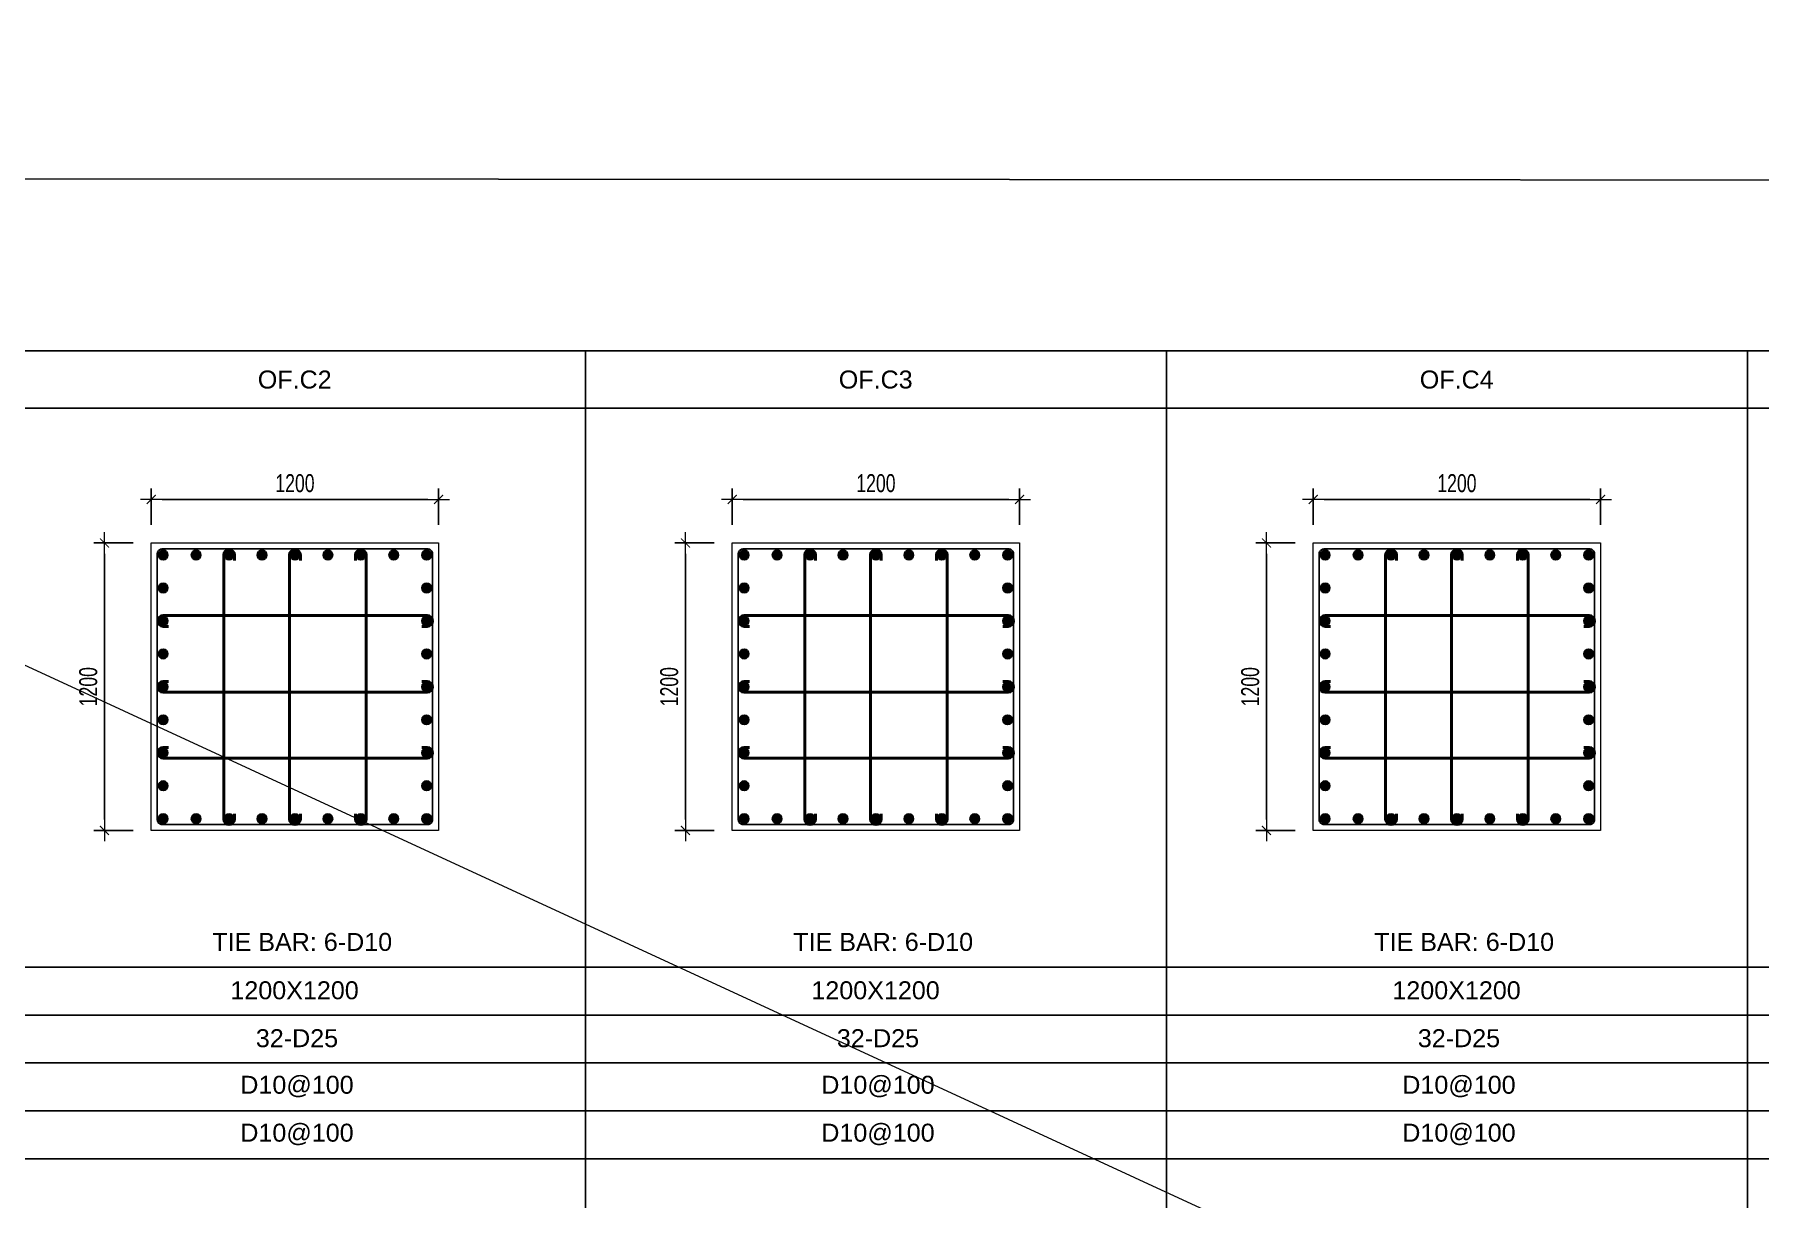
# Model space of a CAD drawing. Header units: millimetres. Extents: x 49323 to 406889, y -6102 to 181761.
# Drawn here: x 308382 to 315586, y 98666 to 103525 of the extents above; entities that cross this region are included whole.
import ezdxf
from ezdxf.enums import TextEntityAlignment as Align

# ---------------------------------------------------------------- set-up
doc = ezdxf.new("R2010")
doc.units = ezdxf.units.MM
doc.linetypes.add('CENTER2', pattern=[1.125, 0.75, -0.125, 0.125, -0.125])
doc.layers.get('Defpoints').update_dxf_attribs({"color": 151, "lineweight": 9})
for name, color, linetype in [('2', 2, 'Continuous'), ('A-ANNO-LEAD', 4, 'Continuous'), ('CEN', 1, 'CENTER2'), ('STL', 3, 'Continuous'), ('TIT1', 3, 'Continuous')]:
    doc.layers.add(name, color=color, linetype=linetype)
for name, color, linetype, lineweight in [('NDC_S_CONTINUOUS', 3, 'Continuous', 20), ('NDC_S_DIM', 1, 'Continuous', 15), ('NDC_S_STIRRUP', 4, 'Continuous', 40)]:
    doc.layers.add(name, color=color, linetype=linetype, lineweight=lineweight)
doc.styles.add('NDC_ARIAL', font='arial.ttf', dxfattribs={"width": 0.85})
doc.styles.add('NDC_DIM', font='', dxfattribs={"width": 0.75})
doc.styles.get('NDC_DIM').set_extended_font_data('Dotum')
doc.dimstyles.new('NDC_dim_30', dxfattribs={"dimscale": 30, "dimtxt": 2.5, "dimasz": 1.5, "dimexe": 1.5, "dimexo": 2.5, "dimgap": 1, "dimtad": 1, "dimdec": 0, "dimzin": 0, "dimdsep": 46, "dimtxsty": 'NDC_DIM', "dimblk": 'DIMMARK', "dimcen": 0.09, "dimdle": 1.2, "dimclrd": 1, "dimclre": 1, "dimclrt": 3, "dimadec": 0, "dimazin": 0, "dimtfac": 1, "dimtdec": 0, "dimtix": 1, "dimtofl": 0, "dimtmove": 0, "dimatfit": 3, "dimfxl": 8, "dimfxlon": 1, "dimtolj": 1, "dimtzin": 0, "dimarcsym": 0})

# ---------------------------------------------------------------- blocks, each defined once
blk = doc.blocks.new('DIMMARK')
at = {"layer": 'NDC_S_DIM', "color": 1}
blk.add_line((-1.5, 0), (1, 0), dxfattribs=at)
at = {"layer": 'NDC_S_DIM', "color": 2, "const_width": 0.1}
blk.add_lwpolyline([(-0.42, -0.42), (0.42, 0.42)], dxfattribs=at)
blk = doc.blocks.new('*D824')
at = {"layer": 'Defpoints', "color": 0, "ltscale": 40, "transparency": 16777216}
for p in [(310070.1, 101583.9), (308870.1, 101402.3), (310070.1, 101402.3)]:
    blk.add_point(p, dxfattribs=at)
at = {"layer": 'NDC_S_DIM', "color": 1, "lineweight": -2, "ltscale": 40, "transparency": 16777216}
for p, q in [((308870.1, 101477.3), (308870.1, 101628.9)), ((308915.1, 101583.9), (310025.1, 101583.9)), ((310070.1, 101477.3), (310070.1, 101628.9))]:
    blk.add_line(p, q, dxfattribs=at)
at = {"layer": 'NDC_S_DIM', "color": 1, "lineweight": -2, "ltscale": 40, "transparency": 16777216, "xscale": 45, "yscale": 45, "zscale": 45, "rotation": 180}
blk.add_blockref('DIMMARK', (308870.1, 101583.9), dxfattribs=at)
at = {"layer": 'NDC_S_DIM', "color": 1, "lineweight": -2, "ltscale": 40, "transparency": 16777216, "xscale": 45, "yscale": 45, "zscale": 45}
blk.add_blockref('DIMMARK', (310070.1, 101583.9), dxfattribs=at)
at = {"layer": 'NDC_S_DIM', "color": 3, "ltscale": 40, "transparency": 16777216, "insert": (309470.1, 101651.4), "char_height": 75, "attachment_point": 5, "style": 'NDC_DIM'}
blk.add_mtext('\\A1;1200', dxfattribs=at)
blk = doc.blocks.new('*D825')
at = {"layer": 'Defpoints', "color": 0, "ltscale": 40, "transparency": 16777216}
for p in [(308870.1, 101402.3), (308674.7, 100202.3), (308870.1, 100202.3)]:
    blk.add_point(p, dxfattribs=at)
at = {"layer": 'NDC_S_DIM', "color": 1, "lineweight": -2, "ltscale": 40, "transparency": 16777216}
for p, q in [((308795.1, 101402.3), (308629.7, 101402.3)), ((308674.7, 101357.3), (308674.7, 100247.3)), ((308795.1, 100202.3), (308629.7, 100202.3))]:
    blk.add_line(p, q, dxfattribs=at)
at = {"layer": 'NDC_S_DIM', "color": 1, "lineweight": -2, "ltscale": 40, "transparency": 16777216, "xscale": 45, "yscale": 45, "zscale": 45}
for p, rotation in [((308674.7, 101402.3), 90), ((308674.7, 100202.3), 270)]:
    blk.add_blockref('DIMMARK', p, dxfattribs=dict(at, rotation=rotation))
at = {"layer": 'NDC_S_DIM', "color": 3, "ltscale": 40, "transparency": 16777216, "insert": (308607.2, 100802.3), "char_height": 75, "attachment_point": 5, "rotation": 90, "style": 'NDC_DIM'}
blk.add_mtext('\\A1;1200', dxfattribs=at)
blk = doc.blocks.new('8')
at = {"layer": '2'}
blk.add_hatch(color=256, dxfattribs=at).paths.add_polyline_path([(20, 0, 0.386127), (1.9, 19.9), (-1.9, 19.9, 0.386127), (-20, 0, 1)])
blk.add_circle((0, 0), 20, dxfattribs=at)
blk = doc.blocks.new('5')
at = {"layer": 'CEN', "rotation": 180}
blk.add_blockref('8', (0, 0), dxfattribs=at)
blk = doc.blocks.new('*U823')
at = {"layer": 'STL', "xscale": -1, "rotation": 270}
blk.add_blockref('5', (0, 0), dxfattribs=at)
blk = doc.blocks.new('*U817')
at = {"layer": 'NDC_S_DIM', "color": 0, "linetype": 'ByBlock', "lineweight": -2, "transparency": 16777216}
for p in [(306393.8, 95024.2), (306531.3, 95024.2), (306668.9, 95024.2), (306806.4, 95024.2), (306944, 95024.2), (307081.5, 95024.2), (307219.1, 95024.2), (307356.7, 95024.2), (307494.2, 95024.2)]:
    blk.add_blockref('*U823', p, dxfattribs=at)
blk = doc.blocks.new('*U819')
at = {"layer": 'STL', "xscale": -1, "rotation": 270}
blk.add_blockref('5', (0, 0), dxfattribs=at)
blk = doc.blocks.new('*U818')
at = {"layer": 'NDC_S_DIM', "color": 0, "linetype": 'ByBlock', "lineweight": -2, "transparency": 16777216}
for p in [(306393.8, 95024.2), (306531.3, 95024.2), (306668.9, 95024.2), (306806.4, 95024.2), (306944, 95024.2), (307081.5, 95024.2), (307219.1, 95024.2), (307356.7, 95024.2), (307494.2, 95024.2)]:
    blk.add_blockref('*U819', p, dxfattribs=at)
blk = doc.blocks.new('*U821')
at = {"layer": 'STL', "xscale": -1, "rotation": 270}
blk.add_blockref('5', (0, 0), dxfattribs=at)
blk = doc.blocks.new('*U820')
at = {"layer": 'NDC_S_DIM', "color": 0, "linetype": 'ByBlock', "lineweight": -2, "transparency": 16777216}
for p in [(306393.8, 95024.2), (306531.3, 95024.2), (306668.9, 95024.2), (306806.4, 95024.2), (306944, 95024.2), (307081.5, 95024.2), (307219.1, 95024.2), (307356.7, 95024.2), (307494.2, 95024.2)]:
    blk.add_blockref('*U821', p, dxfattribs=at)
blk = doc.blocks.new('*U816')
at = {"layer": 'STL', "xscale": -1, "rotation": 270}
blk.add_blockref('5', (0, 0), dxfattribs=at)
blk = doc.blocks.new('*U822')
at = {"layer": 'NDC_S_DIM', "color": 0, "linetype": 'ByBlock', "lineweight": -2, "transparency": 16777216}
for p in [(306393.8, 95024.2), (306531.3, 95024.2), (306668.9, 95024.2), (306806.4, 95024.2), (306944, 95024.2), (307081.5, 95024.2), (307219.1, 95024.2), (307356.7, 95024.2), (307494.2, 95024.2)]:
    blk.add_blockref('*U816', p, dxfattribs=at)
blk = doc.blocks.new('*D926')
at = {"layer": 'Defpoints', "color": 0, "ltscale": 40, "transparency": 16777216}
for p in [(312496.2, 101583.9), (311296.2, 101402.3), (312496.2, 101402.3)]:
    blk.add_point(p, dxfattribs=at)
at = {"layer": 'NDC_S_DIM', "color": 1, "lineweight": -2, "ltscale": 40, "transparency": 16777216}
for p, q in [((311296.2, 101477.3), (311296.2, 101628.9)), ((311341.2, 101583.9), (312451.2, 101583.9)), ((312496.2, 101477.3), (312496.2, 101628.9))]:
    blk.add_line(p, q, dxfattribs=at)
at = {"layer": 'NDC_S_DIM', "color": 1, "lineweight": -2, "ltscale": 40, "transparency": 16777216, "xscale": 45, "yscale": 45, "zscale": 45, "rotation": 180}
blk.add_blockref('DIMMARK', (311296.2, 101583.9), dxfattribs=at)
at = {"layer": 'NDC_S_DIM', "color": 1, "lineweight": -2, "ltscale": 40, "transparency": 16777216, "xscale": 45, "yscale": 45, "zscale": 45}
blk.add_blockref('DIMMARK', (312496.2, 101583.9), dxfattribs=at)
at = {"layer": 'NDC_S_DIM', "color": 3, "ltscale": 40, "transparency": 16777216, "insert": (311896.2, 101651.4), "char_height": 75, "attachment_point": 5, "style": 'NDC_DIM'}
blk.add_mtext('\\A1;1200', dxfattribs=at)
blk = doc.blocks.new('*D927')
at = {"layer": 'Defpoints', "color": 0, "ltscale": 40, "transparency": 16777216}
for p in [(311296.2, 101402.3), (311100.8, 100202.3), (311296.2, 100202.3)]:
    blk.add_point(p, dxfattribs=at)
at = {"layer": 'NDC_S_DIM', "color": 1, "lineweight": -2, "ltscale": 40, "transparency": 16777216}
for p, q in [((311221.2, 101402.3), (311055.8, 101402.3)), ((311100.8, 101357.3), (311100.8, 100247.3)), ((311221.2, 100202.3), (311055.8, 100202.3))]:
    blk.add_line(p, q, dxfattribs=at)
at = {"layer": 'NDC_S_DIM', "color": 1, "lineweight": -2, "ltscale": 40, "transparency": 16777216, "xscale": 45, "yscale": 45, "zscale": 45}
for p, rotation in [((311100.8, 101402.3), 90), ((311100.8, 100202.3), 270)]:
    blk.add_blockref('DIMMARK', p, dxfattribs=dict(at, rotation=rotation))
at = {"layer": 'NDC_S_DIM', "color": 3, "ltscale": 40, "transparency": 16777216, "insert": (311033.3, 100802.3), "char_height": 75, "attachment_point": 5, "rotation": 90, "style": 'NDC_DIM'}
blk.add_mtext('\\A1;1200', dxfattribs=at)
blk = doc.blocks.new('*U897')
at = {"layer": 'STL', "xscale": -1, "rotation": 270}
blk.add_blockref('5', (0, 0), dxfattribs=at)
blk = doc.blocks.new('*U891')
at = {"layer": 'NDC_S_DIM', "color": 0, "linetype": 'ByBlock', "lineweight": -2, "transparency": 16777216}
for p in [(306393.8, 95024.2), (306531.3, 95024.2), (306668.9, 95024.2), (306806.4, 95024.2), (306944, 95024.2), (307081.5, 95024.2), (307219.1, 95024.2), (307356.7, 95024.2), (307494.2, 95024.2)]:
    blk.add_blockref('*U897', p, dxfattribs=at)
blk = doc.blocks.new('*U893')
at = {"layer": 'STL', "xscale": -1, "rotation": 270}
blk.add_blockref('5', (0, 0), dxfattribs=at)
blk = doc.blocks.new('*U892')
at = {"layer": 'NDC_S_DIM', "color": 0, "linetype": 'ByBlock', "lineweight": -2, "transparency": 16777216}
for p in [(306393.8, 95024.2), (306531.3, 95024.2), (306668.9, 95024.2), (306806.4, 95024.2), (306944, 95024.2), (307081.5, 95024.2), (307219.1, 95024.2), (307356.7, 95024.2), (307494.2, 95024.2)]:
    blk.add_blockref('*U893', p, dxfattribs=at)
blk = doc.blocks.new('*U895')
at = {"layer": 'STL', "xscale": -1, "rotation": 270}
blk.add_blockref('5', (0, 0), dxfattribs=at)
blk = doc.blocks.new('*U894')
at = {"layer": 'NDC_S_DIM', "color": 0, "linetype": 'ByBlock', "lineweight": -2, "transparency": 16777216}
for p in [(306393.8, 95024.2), (306531.3, 95024.2), (306668.9, 95024.2), (306806.4, 95024.2), (306944, 95024.2), (307081.5, 95024.2), (307219.1, 95024.2), (307356.7, 95024.2), (307494.2, 95024.2)]:
    blk.add_blockref('*U895', p, dxfattribs=at)
blk = doc.blocks.new('*U890')
at = {"layer": 'STL', "xscale": -1, "rotation": 270}
blk.add_blockref('5', (0, 0), dxfattribs=at)
blk = doc.blocks.new('*U896')
at = {"layer": 'NDC_S_DIM', "color": 0, "linetype": 'ByBlock', "lineweight": -2, "transparency": 16777216}
for p in [(306393.8, 95024.2), (306531.3, 95024.2), (306668.9, 95024.2), (306806.4, 95024.2), (306944, 95024.2), (307081.5, 95024.2), (307219.1, 95024.2), (307356.7, 95024.2), (307494.2, 95024.2)]:
    blk.add_blockref('*U890', p, dxfattribs=at)
blk = doc.blocks.new('*D976')
at = {"layer": 'Defpoints', "color": 0, "ltscale": 40, "transparency": 16777216}
for p in [(314922.3, 101583.9), (313722.3, 101402.3), (314922.3, 101402.3)]:
    blk.add_point(p, dxfattribs=at)
at = {"layer": 'NDC_S_DIM', "color": 1, "lineweight": -2, "ltscale": 40, "transparency": 16777216}
for p, q in [((313722.3, 101477.3), (313722.3, 101628.9)), ((313767.3, 101583.9), (314877.3, 101583.9)), ((314922.3, 101477.3), (314922.3, 101628.9))]:
    blk.add_line(p, q, dxfattribs=at)
at = {"layer": 'NDC_S_DIM', "color": 1, "lineweight": -2, "ltscale": 40, "transparency": 16777216, "xscale": 45, "yscale": 45, "zscale": 45, "rotation": 180}
blk.add_blockref('DIMMARK', (313722.3, 101583.9), dxfattribs=at)
at = {"layer": 'NDC_S_DIM', "color": 1, "lineweight": -2, "ltscale": 40, "transparency": 16777216, "xscale": 45, "yscale": 45, "zscale": 45}
blk.add_blockref('DIMMARK', (314922.3, 101583.9), dxfattribs=at)
at = {"layer": 'NDC_S_DIM', "color": 3, "ltscale": 40, "transparency": 16777216, "insert": (314322.3, 101651.4), "char_height": 75, "attachment_point": 5, "style": 'NDC_DIM'}
blk.add_mtext('\\A1;1200', dxfattribs=at)
blk = doc.blocks.new('*D977')
at = {"layer": 'Defpoints', "color": 0, "ltscale": 40, "transparency": 16777216}
for p in [(313722.3, 101402.3), (313526.9, 100202.3), (313722.3, 100202.3)]:
    blk.add_point(p, dxfattribs=at)
at = {"layer": 'NDC_S_DIM', "color": 1, "lineweight": -2, "ltscale": 40, "transparency": 16777216}
for p, q in [((313647.3, 101402.3), (313481.9, 101402.3)), ((313526.9, 101357.3), (313526.9, 100247.3)), ((313647.3, 100202.3), (313481.9, 100202.3))]:
    blk.add_line(p, q, dxfattribs=at)
at = {"layer": 'NDC_S_DIM', "color": 1, "lineweight": -2, "ltscale": 40, "transparency": 16777216, "xscale": 45, "yscale": 45, "zscale": 45}
for p, rotation in [((313526.9, 101402.3), 90), ((313526.9, 100202.3), 270)]:
    blk.add_blockref('DIMMARK', p, dxfattribs=dict(at, rotation=rotation))
at = {"layer": 'NDC_S_DIM', "color": 3, "ltscale": 40, "transparency": 16777216, "insert": (313459.4, 100802.3), "char_height": 75, "attachment_point": 5, "rotation": 90, "style": 'NDC_DIM'}
blk.add_mtext('\\A1;1200', dxfattribs=at)
blk = doc.blocks.new('*U947')
at = {"layer": 'STL', "xscale": -1, "rotation": 270}
blk.add_blockref('5', (0, 0), dxfattribs=at)
blk = doc.blocks.new('*U941')
at = {"layer": 'NDC_S_DIM', "color": 0, "linetype": 'ByBlock', "lineweight": -2, "transparency": 16777216}
for p in [(306393.8, 95024.2), (306531.3, 95024.2), (306668.9, 95024.2), (306806.4, 95024.2), (306944, 95024.2), (307081.5, 95024.2), (307219.1, 95024.2), (307356.7, 95024.2), (307494.2, 95024.2)]:
    blk.add_blockref('*U947', p, dxfattribs=at)
blk = doc.blocks.new('*U943')
at = {"layer": 'STL', "xscale": -1, "rotation": 270}
blk.add_blockref('5', (0, 0), dxfattribs=at)
blk = doc.blocks.new('*U942')
at = {"layer": 'NDC_S_DIM', "color": 0, "linetype": 'ByBlock', "lineweight": -2, "transparency": 16777216}
for p in [(306393.8, 95024.2), (306531.3, 95024.2), (306668.9, 95024.2), (306806.4, 95024.2), (306944, 95024.2), (307081.5, 95024.2), (307219.1, 95024.2), (307356.7, 95024.2), (307494.2, 95024.2)]:
    blk.add_blockref('*U943', p, dxfattribs=at)
blk = doc.blocks.new('*U945')
at = {"layer": 'STL', "xscale": -1, "rotation": 270}
blk.add_blockref('5', (0, 0), dxfattribs=at)
blk = doc.blocks.new('*U944')
at = {"layer": 'NDC_S_DIM', "color": 0, "linetype": 'ByBlock', "lineweight": -2, "transparency": 16777216}
for p in [(306393.8, 95024.2), (306531.3, 95024.2), (306668.9, 95024.2), (306806.4, 95024.2), (306944, 95024.2), (307081.5, 95024.2), (307219.1, 95024.2), (307356.7, 95024.2), (307494.2, 95024.2)]:
    blk.add_blockref('*U945', p, dxfattribs=at)
blk = doc.blocks.new('*U940')
at = {"layer": 'STL', "xscale": -1, "rotation": 270}
blk.add_blockref('5', (0, 0), dxfattribs=at)
blk = doc.blocks.new('*U946')
at = {"layer": 'NDC_S_DIM', "color": 0, "linetype": 'ByBlock', "lineweight": -2, "transparency": 16777216}
for p in [(306393.8, 95024.2), (306531.3, 95024.2), (306668.9, 95024.2), (306806.4, 95024.2), (306944, 95024.2), (307081.5, 95024.2), (307219.1, 95024.2), (307356.7, 95024.2), (307494.2, 95024.2)]:
    blk.add_blockref('*U940', p, dxfattribs=at)

msp = doc.modelspace()

# ---------------------------------------------------------------- linework, layer by layer
at = {"layer": 'A-ANNO-LEAD'}
msp.add_lwpolyline([(303919.1, 86304.5), (325254.1, 86291.4), (325254.1, 102911.4), (303919.1, 102924.5)], close=True, dxfattribs=at)
at = {"layer": 'Defpoints', "ltscale": 40}
msp.add_line((302635, 103524.5), (380959.6, 67394), dxfattribs=at)
at = {"layer": 'NDC_S_CONTINUOUS', "ltscale": 70}
for points in [[(310070.1, 101402.3), (310070.1, 100202.3), (308870.1, 100202.3), (308870.1, 101402.3), (310070.1, 101402.3)], [(312496.2, 101402.3), (312496.2, 100202.3), (311296.2, 100202.3), (311296.2, 101402.3), (312496.2, 101402.3)], [(314922.3, 101402.3), (314922.3, 100202.3), (313722.3, 100202.3), (313722.3, 101402.3), (314922.3, 101402.3)]]:
    msp.add_lwpolyline(points, dxfattribs=at)
at = {"layer": 'NDC_S_STIRRUP', "lineweight": -2, "ltscale": 1000}
for points in [[(310045.1, 101357.3), (310045.1, 100247.3, -0.414214), (310025.1, 100227.3), (308915.1, 100227.3, -0.414214), (308895.1, 100247.3), (308895.1, 101357.3, -0.414214), (308915.1, 101377.3), (310025.1, 101377.3, -0.414214)], [(312471.2, 101357.3), (312471.2, 100247.3, -0.414214), (312451.2, 100227.3), (311341.2, 100227.3, -0.414214), (311321.2, 100247.3), (311321.2, 101357.3, -0.414214), (311341.2, 101377.3), (312451.2, 101377.3, -0.414214)], [(314897.3, 101357.3), (314897.3, 100247.3, -0.414214), (314877.3, 100227.3), (313767.3, 100227.3, -0.414214), (313747.3, 100247.3), (313747.3, 101357.3, -0.414214), (313767.3, 101377.3), (314877.3, 101377.3, -0.414214)]]:
    msp.add_lwpolyline(points, format="xyb", close=True, dxfattribs=at)
at = {"layer": 'NDC_S_STIRRUP'}
for points in [[(309217.5, 100271.9), (309217.5, 100249.8, -1), (309172.5, 100249.8), (309172.5, 101351.8, -1), (309217.5, 101351.8), (309217.5, 101329.6)], [(309492.6, 100271.9), (309492.6, 100249.8, -1), (309447.6, 100249.8), (309447.6, 101351.8, -1), (309492.6, 101351.8), (309492.6, 101329.6)], [(309722.7, 100271.9), (309722.7, 100249.8, 1), (309767.7, 100249.8), (309767.7, 101351.8, 1), (309722.7, 101351.8), (309722.7, 101329.6)], [(311643.6, 100271.9), (311643.6, 100249.8, -1), (311598.6, 100249.8), (311598.6, 101351.8, -1), (311643.6, 101351.8), (311643.6, 101329.6)], [(311918.7, 100271.9), (311918.7, 100249.8, -1), (311873.7, 100249.8), (311873.7, 101351.8, -1), (311918.7, 101351.8), (311918.7, 101329.6)], [(312148.8, 100271.9), (312148.8, 100249.8, 1), (312193.8, 100249.8), (312193.8, 101351.8, 1), (312148.8, 101351.8), (312148.8, 101329.6)], [(314069.7, 100271.9), (314069.7, 100249.8, -1), (314024.6, 100249.8), (314024.6, 101351.8, -1), (314069.7, 101351.8), (314069.7, 101329.6)], [(314344.8, 100271.9), (314344.8, 100249.8, -1), (314299.8, 100249.8), (314299.8, 101351.8, -1), (314344.8, 101351.8), (314344.8, 101329.6)], [(314574.9, 100271.9), (314574.9, 100249.8, 1), (314619.9, 100249.8), (314619.9, 101351.8, 1), (314574.9, 101351.8), (314574.9, 101329.6)], [(308942, 101054.2), (308919.9, 101054.2, -1), (308919.9, 101099.2), (310021.9, 101099.2, -1), (310021.9, 101054.2), (309999.8, 101054.2)], [(311368.1, 101054.2), (311345.9, 101054.2, -1), (311345.9, 101099.2), (312448, 101099.2, -1), (312448, 101054.2), (312425.9, 101054.2)], [(313794.2, 101054.2), (313772, 101054.2, -1), (313772, 101099.2), (314874.1, 101099.2, -1), (314874.1, 101054.2), (314851.9, 101054.2)], [(308942, 100824.1), (308919.9, 100824.1, 1), (308919.9, 100779), (310021.9, 100779, 1), (310021.9, 100824.1), (309999.8, 100824.1)], [(311368.1, 100824.1), (311345.9, 100824.1, 1), (311345.9, 100779), (312448, 100779, 1), (312448, 100824.1), (312425.9, 100824.1)], [(313794.2, 100824.1), (313772, 100824.1, 1), (313772, 100779), (314874.1, 100779, 1), (314874.1, 100824.1), (314851.9, 100824.1)], [(308942, 100548.9), (308919.9, 100548.9, 1), (308919.9, 100503.9), (310021.9, 100503.9, 1), (310021.9, 100548.9), (309999.8, 100548.9)], [(311368.1, 100548.9), (311345.9, 100548.9, 1), (311345.9, 100503.9), (312448, 100503.9, 1), (312448, 100548.9), (312425.9, 100548.9)], [(313794.2, 100548.9), (313772, 100548.9, 1), (313772, 100503.9), (314874.1, 100503.9, 1), (314874.1, 100548.9), (314851.9, 100548.9)]]:
    msp.add_lwpolyline(points, format="xyb", dxfattribs=at)
at = {"layer": 'TIT1', "color": 2}
msp.add_line((303919.1, 102204.5), (325254.1, 102204.5), dxfattribs=at)
at = {"layer": 'TIT1'}
for p, q in [((310683.1, 102204.5), (310683.1, 86304.5)), ((313109.2, 102204.5), (313109.2, 86304.5)), ((315535.3, 102204.5), (315535.3, 86304.5)), ((303919.1, 101964.5), (325254.1, 101964.5)), ((325254.1, 98831.8), (303919.1, 98831.8))]:
    msp.add_line(p, q, dxfattribs=at)
at = {"layer": 'TIT1', "color": 8}
for p, q in [((325254.1, 99631.8), (304547, 99631.8)), ((325254.1, 99431.8), (304547, 99431.8)), ((325254.1, 99231.8), (304547, 99231.8)), ((325254.1, 99031.8), (304547, 99031.8))]:
    msp.add_line(p, q, dxfattribs=at)

# ---------------------------------------------------------------- block references
at = {"layer": 'NDC_S_DIM'}
for name, p in [('*U817', (2526.1, 6327.6)), ('*U891', (4952.2, 6327.6)), ('*U941', (7378.3, 6327.6)), ('*U818', (2526.1, 5227.1)), ('*U892', (4952.2, 5227.1)), ('*U942', (7378.3, 5227.1))]:
    msp.add_blockref(name, p, dxfattribs=at)
at = {"layer": 'NDC_S_DIM', "rotation": 90}
for name, p in [('*U820', (403944.1, -206142.4)), ('*U822', (405044.5, -206142.4)), ('*U894', (406370.2, -206142.4)), ('*U896', (407470.6, -206142.4)), ('*U944', (408796.3, -206142.4)), ('*U946', (409896.7, -206142.4))]:
    msp.add_blockref(name, p, dxfattribs=at)

# ---------------------------------------------------------------- texts
at = {"layer": 'TIT1', "color": 2, "style": 'NDC_ARIAL'}
for s, p in [('OF.C2', (309469.1, 102084.5)), ('OF.C3', (311895.2, 102084.5)), ('OF.C4', (314321.3, 102084.5))]:
    msp.add_text(s, height=75, dxfattribs=at).set_placement(p, align=Align.MIDDLE)
at = {"layer": 'TIT1', "style": 'NDC_ARIAL'}
for s, p in [('TIE BAR: 6-D10', (309500.4, 99737.1)), ('TIE BAR: 6-D10', (311926.4, 99737.1)), ('TIE BAR: 6-D10', (314352.5, 99737.1)), ('1200X1200', (309468.5, 99535.2)), ('1200X1200', (311894.6, 99535.2)), ('1200X1200', (314320.7, 99535.2)), ('32-D25', (309478.6, 99335.2)), ('32-D25', (311904.7, 99335.2)), ('32-D25', (314330.8, 99335.2)), ('D10@100', (309478.6, 99135.2)), ('D10@100', (311904.7, 99135.2)), ('D10@100', (314330.8, 99135.2)), ('D10@100', (309478.6, 98935.2)), ('D10@100', (311904.7, 98935.2)), ('D10@100', (314330.8, 98935.2))]:
    msp.add_text(s, height=75, dxfattribs=at).set_placement(p, align=Align.MIDDLE)

# ---------------------------------------------------------------- dimensions: what is measured, and where the dimension line sits
at = {"layer": 'NDC_S_DIM', "ltscale": 40}
for base, p1, p2, picture, middle in [((310070.1, 101583.9), (308870.1, 101402.3), (310070.1, 101402.3), '*D824', (309470.1, 101651.4)), ((312496.2, 101583.9), (311296.2, 101402.3), (312496.2, 101402.3), '*D926', (311896.2, 101651.4)), ((314922.3, 101583.9), (313722.3, 101402.3), (314922.3, 101402.3), '*D976', (314322.3, 101651.4))]:
    dim = msp.add_linear_dim(base=base, p1=p1, p2=p2, dimstyle='NDC_dim_30', dxfattribs=at)
    dim.commit()
    dim.dimension.update_dxf_attribs({"geometry": picture, "text_midpoint": middle})
for base, p1, p2, picture, middle in [((308674.7, 100202.3), (308870.1, 101402.3), (308870.1, 100202.3), '*D825', (308607.2, 100802.3)), ((311100.8, 100202.3), (311296.2, 101402.3), (311296.2, 100202.3), '*D927', (311033.3, 100802.3)), ((313526.9, 100202.3), (313722.3, 101402.3), (313722.3, 100202.3), '*D977', (313459.4, 100802.3))]:
    dim = msp.add_linear_dim(base=base, p1=p1, p2=p2, angle=90, dimstyle='NDC_dim_30', dxfattribs=at)
    dim.commit()
    dim.dimension.update_dxf_attribs({"geometry": picture, "text_midpoint": middle})

doc.saveas('drawing.dxf')
